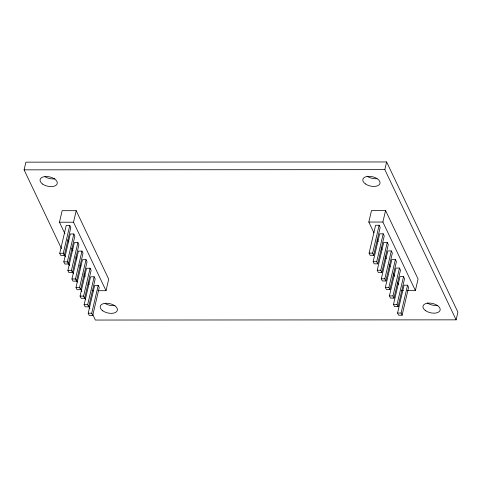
<?xml version="1.0" encoding="UTF-8"?>
<svg xmlns="http://www.w3.org/2000/svg" width="482" height="482" viewBox="0 0 482 482"><rect width="100%" height="100%" fill="white"/><g stroke="black" fill="none" stroke-linecap="round" stroke-linejoin="round"><path stroke-width="0.72" d="M61.509 248.682L24.1 169.845L25.889 162.157L386.624 161.952L457.9 312.155L456.111 319.843L95.376 320.048L92.797 314.607M64.931 233.752L59.461 222.22L62.142 210.688L76.204 210.682L108.709 279.174L106.022 290.706L97.882 290.712M59.75 253.297L66.239 225.419L69.782 225.419L70.806 227.576L64.317 255.448L60.774 255.454L59.75 253.297L63.293 253.291L64.317 255.448M63.293 253.291L69.782 225.419M63.817 261.859L70.3 233.981L73.842 233.981L74.867 236.138L68.384 264.009L64.835 264.016L63.817 261.859L67.359 261.853L68.384 264.009M106.022 290.706L73.523 222.214L76.204 210.682M67.359 261.853L73.842 233.981M67.878 270.42L74.361 242.542L77.909 242.542L78.928 244.699L72.445 272.571L68.902 272.577L67.878 270.42L71.42 270.414L72.445 272.571M71.42 270.414L77.909 242.542M71.939 278.982L78.427 251.104L81.97 251.104L82.994 253.261L76.505 281.133L72.963 281.139L71.939 278.982L75.481 278.976L76.505 281.133M75.481 278.976L81.97 251.104M76.005 287.543L82.488 259.665L86.031 259.665L87.055 261.822L80.572 289.7L77.024 289.7L76.005 287.543L79.548 287.537L80.572 289.7M79.548 287.537L86.031 259.665M80.066 296.105L86.549 268.233L90.098 268.227L91.116 270.384L84.633 298.262L81.09 298.262L80.066 296.105L83.609 296.105L84.633 298.262M83.609 296.105L90.098 268.227M84.127 304.666L90.616 276.795L94.159 276.788L95.183 278.945L88.694 306.823L85.151 306.823L84.127 304.666L87.67 304.666L88.694 306.823M87.67 304.666L94.159 276.788M88.194 313.228L94.677 285.356L98.22 285.35L99.244 287.507L92.755 315.385L89.212 315.385L88.194 313.228L91.737 313.228L92.755 315.385M91.737 313.228L98.22 285.35M373.966 232.896L368.82 222.051L371.502 210.513L385.564 210.507L418.069 279L415.382 290.538L407.242 290.538M456.111 319.843L384.835 169.64L386.624 161.952M369.11 253.122L375.599 225.251L379.141 225.245L380.165 227.402L373.677 255.279L370.134 255.279L369.11 253.122L372.652 253.122L373.677 255.279M372.652 253.122L379.141 225.245M373.176 261.684L379.659 233.812L383.202 233.806L384.226 235.963L377.743 263.841L374.201 263.841L373.176 261.684L376.719 261.684L377.743 263.841M415.382 290.538L382.883 222.039L385.564 210.507M376.719 261.684L383.202 233.806M377.237 270.245L383.726 242.374L387.269 242.368L388.293 244.525L381.804 272.402L378.262 272.402L377.237 270.245L380.78 270.245L381.804 272.402M380.78 270.245L387.269 242.368M381.298 278.807L387.787 250.935L391.33 250.929L392.354 253.086L385.865 280.964L382.322 280.964L381.298 278.807L384.841 278.807L385.865 280.964M384.841 278.807L391.33 250.929M385.365 287.368L391.848 259.497L395.391 259.491L396.415 261.654L389.932 289.525L386.389 289.525L385.365 287.368L388.908 287.368L389.932 289.525M388.908 287.368L395.391 259.491M389.426 295.93L395.915 268.058L399.458 268.058L400.482 270.215L393.993 298.087L390.45 298.087L389.426 295.93L392.969 295.93L393.993 298.087M392.969 295.93L399.458 268.058M393.487 304.491L399.976 276.62L403.518 276.62L404.543 278.777L398.054 306.648L394.511 306.648L393.487 304.491L397.029 304.491L398.054 306.648M397.029 304.491L403.518 276.62M397.554 313.053L404.037 285.181L407.579 285.181L408.603 287.338L402.121 315.21L398.578 315.21L397.554 313.053L401.096 313.053L402.121 315.21M401.096 313.053L407.579 285.181M24.1 169.845L384.835 169.64M59.461 222.22L73.523 222.214M368.82 222.051L382.883 222.039M91.96 290.718L93.442 290.718M401.319 290.544L403.542 290.544M377.189 239.681L378.153 241.717M381.045 247.82L382.015 249.851M385.232 256.635L386.196 258.671M389.094 264.775L390.058 266.805M393.276 273.589L394.565 276.3M397.457 282.404L398.427 284.44M67.823 239.855L68.793 241.886M71.685 247.989L72.975 250.706M75.873 256.81L76.837 258.84M79.735 264.943L80.699 266.98M83.916 273.764L85.206 276.475M88.098 282.579L89.068 284.615M64.413 254.803L65.383 256.84M68.281 262.955L69.577 265.672M72.475 271.794L73.445 273.83M76.349 279.946L77.313 281.988M80.542 288.784L81.832 291.502M84.73 297.617L85.7 299.659M88.604 305.775L89.893 308.492M437.813 305.317A8.803 4.772 13.1 0 1 427.353 302.967M376.996 178.671A8.803 4.772 13.1 0 1 367.212 176.225M54.912 178.756A8.803 4.772 13.1 0 1 45.001 176.767M115.053 305.498A8.803 4.772 13.1 0 1 105.148 303.509M102.805 310.836A8.803 4.772 13.1 0 0 117.186 310.83A8.803 4.772 13.1 0 0 106.395 303.25A8.803 4.772 13.1 0 0 102.805 310.836M42.663 184.094A8.803 4.772 13.1 0 0 57.045 184.088A8.803 4.772 13.1 0 0 46.254 176.508A8.803 4.772 13.1 0 0 42.663 184.094M365.422 183.913A8.803 4.772 13.1 0 0 379.804 183.907A8.803 4.772 13.1 0 0 369.013 176.328A8.803 4.772 13.1 0 0 365.422 183.913M425.564 310.655A8.803 4.772 13.1 0 0 439.946 310.649A8.803 4.772 13.1 0 0 429.155 303.07A8.803 4.772 13.1 0 0 425.564 310.655"/></g></svg>
